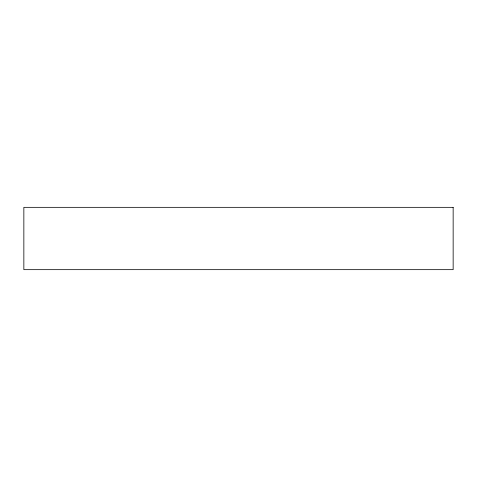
<?xml version="1.0" encoding="UTF-8"?>
<svg xmlns="http://www.w3.org/2000/svg" width="477" height="477" viewBox="0 0 477 477"><rect width="100%" height="100%" fill="white"/><g stroke="black" fill="none" stroke-linecap="round" stroke-linejoin="round"><path stroke-width="0.72" d="M453.15 207.34L23.85 207.34L23.85 269.66L453.15 269.66L453.15 207.34"/></g></svg>
